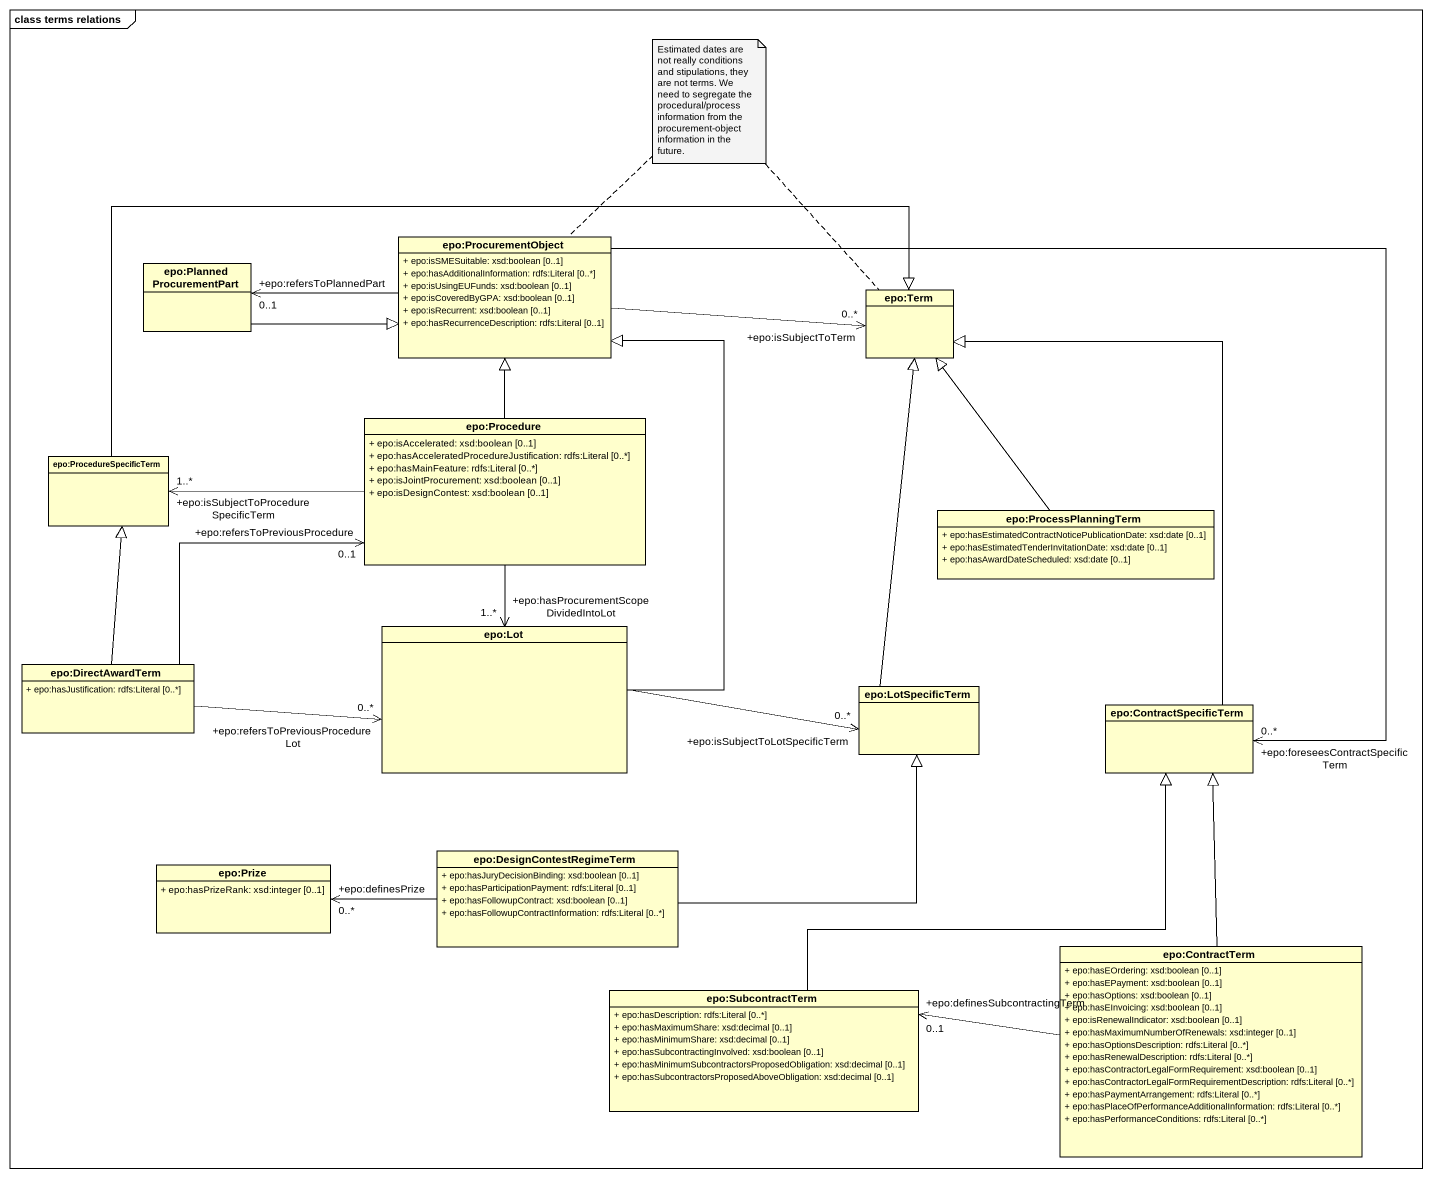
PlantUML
@startuml
mainframe class terms relations
hide circle
hide empty members
skinparam classAttributeIconSize 0
class "epo:ProcurementObject" as epo_ProcurementObject {
  + epo:isSMESuitable: xsd:boolean [0..1]
  + epo:hasAdditionalInformation: rdfs:Literal [0..*]
  + epo:isUsingEUFunds: xsd:boolean [0..1]
  + epo:isCoveredByGPA: xsd:boolean [0..1]
  + epo:isRecurrent: xsd:boolean [0..1]
  + epo:hasRecurrenceDescription: rdfs:Literal [0..1]
}
class "epo:PlannedProcurementPart" as epo_PlannedProcurementPart
class "epo:Term" as epo_Term
class "epo:Procedure" as epo_Procedure {
  + epo:isAccelerated: xsd:boolean [0..1]
  + epo:hasAcceleratedProcedureJustification: rdfs:Literal [0..*]
  + epo:hasMainFeature: rdfs:Literal [0..*]
  + epo:isJointProcurement: xsd:boolean [0..1]
  + epo:isDesignContest: xsd:boolean [0..1]
}
class "epo:ProcedureSpecificTerm" as epo_ProcedureSpecificTerm
class "epo:ProcessPlanningTerm" as epo_ProcessPlanningTerm {
  + epo:hasEstimatedContractNoticePublicationDate: xsd:date [0..1]
  + epo:hasEstimatedTenderInvitationDate: xsd:date [0..1]
  + epo:hasAwardDateScheduled: xsd:date [0..1]
}
class "epo:Lot" as epo_Lot
class "epo:DirectAwardTerm" as epo_DirectAwardTerm {
  + epo:hasJustification: rdfs:Literal [0..*]
}
class "epo:LotSpecificTerm" as epo_LotSpecificTerm
class "epo:ContractSpecificTerm" as epo_ContractSpecificTerm
class "epo:Prize" as epo_Prize {
  + epo:hasPrizeRank: xsd:integer [0..1]
}
class "epo:DesignContestRegimeTerm" as epo_DesignContestRegimeTerm {
  + epo:hasJuryDecisionBinding: xsd:boolean [0..1]
  + epo:hasParticipationPayment: rdfs:Literal [0..1]
  + epo:hasFollowupContract: xsd:boolean [0..1]
  + epo:hasFollowupContractInformation: rdfs:Literal [0..*]
}
class "epo:ContractTerm" as epo_ContractTerm {
  + epo:hasEOrdering: xsd:boolean [0..1]
  + epo:hasEPayment: xsd:boolean [0..1]
  + epo:hasOptions: xsd:boolean [0..1]
  + epo:hasEInvoicing: xsd:boolean [0..1]
  + epo:isRenewalIndicator: xsd:boolean [0..1]
  + epo:hasMaximumNumberOfRenewals: xsd:integer [0..1]
  + epo:hasOptionsDescription: rdfs:Literal [0..*]
  + epo:hasRenewalDescription: rdfs:Literal [0..*]
  + epo:hasContractorLegalFormRequirement: xsd:boolean [0..1]
  + epo:hasContractorLegalFormRequirementDescription: rdfs:Literal [0..*]
  + epo:hasPaymentArrangement: rdfs:Literal [0..*]
  + epo:hasPlaceOfPerformanceAdditionalInformation: rdfs:Literal [0..*]
  + epo:hasPerformanceConditions: rdfs:Literal [0..*]
}
class "epo:SubcontractTerm" as epo_SubcontractTerm {
  + epo:hasDescription: rdfs:Literal [0..*]
  + epo:hasMaximumShare: xsd:decimal [0..1]
  + epo:hasMinimumShare: xsd:decimal [0..1]
  + epo:hasSubcontractingInvolved: xsd:boolean [0..1]
  + epo:hasMinimumSubcontractorsProposedObligation: xsd:decimal [0..1]
  + epo:hasSubcontractorsProposedAboveObligation: xsd:decimal [0..1]
}
epo_ProcurementObject -left-> "+epo:refersToPlannedPart\n0..1" epo_PlannedProcurementPart
epo_ProcurementObject -right-> "+epo:isSubjectToTerm\n0..*" epo_Term
epo_ProcurementObject --> "+epo:foreseesContractSpecificTerm\n0..*" epo_ContractSpecificTerm
epo_PlannedProcurementPart -right-|> epo_ProcurementObject
epo_Procedure -up-|> epo_ProcurementObject
epo_Procedure -left-> "+epo:isSubjectToProcedureSpecificTerm\n1..*" epo_ProcedureSpecificTerm
epo_Procedure --> "+epo:hasProcurementScopeDividedIntoLot\n1..*" epo_Lot
epo_ProcedureSpecificTerm -right-|> epo_Term
epo_ProcessPlanningTerm -up-|> epo_Term
epo_Lot -up-|> epo_ProcurementObject
epo_Lot -right-> "+epo:isSubjectToLotSpecificTerm\n0..*" epo_LotSpecificTerm
epo_DirectAwardTerm -right-> "+epo:refersToPreviousProcedure\n0..1" epo_Procedure
epo_DirectAwardTerm -up-|> epo_ProcedureSpecificTerm
epo_DirectAwardTerm -right-> "+epo:refersToPreviousProcedureLot\n0..*" epo_Lot
epo_LotSpecificTerm -up-|> epo_Term
epo_ContractSpecificTerm -up-|> epo_Term
epo_DesignContestRegimeTerm -right-|> epo_LotSpecificTerm
epo_DesignContestRegimeTerm -left-> "+epo:definesPrize\n0..*" epo_Prize
epo_ContractTerm -up-|> epo_ContractSpecificTerm
epo_ContractTerm -left-> "+epo:definesSubcontractingTerm\n0..1" epo_SubcontractTerm
epo_SubcontractTerm -up-|> epo_ContractSpecificTerm
note as N1
  Estimated dates are not really conditions and stipulations, they are not terms. We need to segregate the procedural/process information from the procurement-object information in the future.
end note
N1 .. epo_Term
N1 .. epo_ProcurementObject
@enduml
